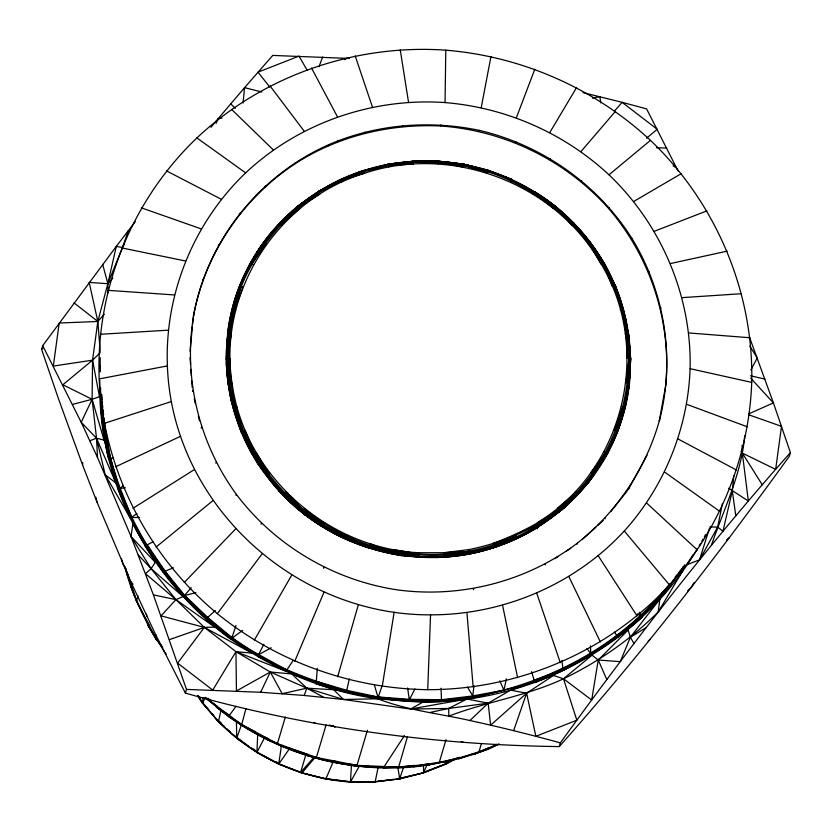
<?xml version="1.0" encoding="UTF-8"?>
<svg xmlns="http://www.w3.org/2000/svg" width="832" height="832" viewBox="0 0 832 832"><rect width="100%" height="100%" fill="white"/><g stroke="black" fill="none" stroke-linecap="round" stroke-linejoin="round"><path stroke-width="1.25" d="M749.382 336.898L773.406 402.896L790.4 452.618L789.298 456.331C716.945 556.4 641.378 654.306 559.25 746.585C432.994 744.983 306.914 727.605 185.401 693.118L186.503 689.406L153.41 594.89L131.03 536.515L97.531 457.517L96.522 438.225L92.123 399.287L92.55 360.173L97.822 321.464L107.838 283.722L116.303 246.355L135.273 221.645M227.562 337.022C216.549 428.834 279.677 520.489 367.39 547.3L368.763 547.622C425.048 565.479 489.299 558.272 539.219 526.375L537.441 522.631C623.584 470.704 653.141 350.355 601.307 264.264C556.057 183.622 452.254 143.957 364.645 173.222L363.397 170.529C315.63 186.046 274.061 219.669 249.902 263.827L249.132 265.408C213.117 331.115 220.626 416.946 266.573 475.914C317.086 544.648 412.838 574.86 493.667 547.612L492.71 543.483C523.494 532.116 553.53 516.443 577.013 493.189C595.691 472.014 612.841 448.729 620.828 421.283M665.87 383.937C671.362 320.715 650.052 256.62 608.712 208.603C566.072 160.534 504.785 130.541 440.71 125.996C389.75 123.594 338.146 135.897 295.131 163.758C242.424 198.411 204.88 254.28 193.357 316.358L193.69 315.245C207.199 240.427 259.511 175.23 328.921 144.612C375.97 124.29 429.042 119.891 479.097 130.322C541.549 144.841 597.366 183.945 631.748 238.139C664.82 291.98 675.355 358.55 659.61 419.827L659.277 420.94L666.203 382.824M100.017 371.675L100.246 357.76M445.037 102.586C372.528 97.479 298.709 122.99 245.669 172.879C193.69 222.446 164.518 294.122 167.398 365.914C172.286 503.35 294.154 615.451 430.56 614.848C503.152 614.983 574.964 584.459 624.281 531.014C664.342 486.647 688.002 428.449 690.092 368.69C691.87 296.265 661.357 224.671 608.982 174.814C564.335 133.203 505.856 107.515 445.037 102.586L445.796 50.18C355.274 43.815 263.11 75.66 196.903 137.946C132.018 199.815 95.607 289.307 99.195 378.924C103.428 469.394 147.732 555.963 217.329 613.652C276.515 661.658 351.541 688.719 427.721 689.676C518.336 689.853 607.994 651.747 669.552 585.021C719.566 529.641 749.112 456.986 751.712 382.387C753.927 291.97 715.842 202.592 650.458 140.358C594.724 88.41 521.716 56.337 445.796 50.18M438.329 163.956L438.287 161.148L412.901 161.179L387.754 164.341L373.672 168.563M790.4 452.618C708.271 544.898 632.705 642.803 560.352 742.872C530.41 734.656 500.282 727.116 469.934 720.533C439.088 713.482 407.347 710.414 377.686 698.786C324.646 691.423 274.425 669.77 230.734 639.111C149.604 580.206 97.209 481.26 99.83 380.422M407.607 687.97L409.552 701.418C523.744 707.918 639.267 647.91 697.247 548.787M100.63 387.712C100.048 411.611 103.376 435.49 108.514 458.806L112.996 457.933M128.398 230.537L122.47 247.51L116.303 246.355L42.702 345.686L81.203 422.271L96.522 438.225L105.227 474.843L115.866 482.945L109.398 458.765L103.875 427.97L101.629 394.264M124.873 566.654C129.823 587.132 138.226 606.538 148.855 624.686L148.2 625.643L156.322 639.454L148.689 626.33L136.479 601.224L137.935 595.722M185.401 693.118L155.522 634.41L130.572 581.277L97.074 502.289L82.618 465.109L82.701 462.55M427.721 689.676L430.56 614.848M236.434 721.271L236.714 738.306L257.005 752.513L257.535 751.91M279.188 763.464L278.803 764.13L256.911 752.534L257.712 734.438M227.51 374.213L226.325 365.31L226.741 356.366M226.98 351.25L227.562 338.468M227.739 334.63L229.913 322.078M629.429 374.067L629.782 366.402M630.25 356.179C629.065 282.693 582.317 211.578 515.008 181.938M227.708 334.537L228.249 330.47M351.468 765.211L350.438 782.059C300.986 778.669 253.209 756.954 218.452 721.562L221.052 710.237M418.631 557.045L419.026 552.75C327.205 548.444 244.161 474.708 232.055 383.063C217.599 292.75 277.43 199.576 364.645 173.222C291.668 192.847 235.352 259.418 227.51 334.547L231.348 334.246C222.342 378.685 236.33 424.455 258.076 463.081M424.289 556.993C506.501 561.652 588.411 509.163 617.5 431.818L617.365 431.486C646.63 356.907 624.686 265.585 563.264 213.897M265.585 473.918L257.65 463.642L241.623 432.245C230.537 400.972 223.205 367.297 228.977 334.131C233.449 301.652 244.93 269.329 266.396 244.119L263.713 242.684C233.906 282.942 222.456 334.87 228.228 384.259L232.055 383.063M536.765 527.717L564.73 507.562L579.748 491.722M629.429 377.926L630.635 358.79L629.356 345.987M237.068 407.087L233.927 408.221C259.969 508.487 368.389 573.154 469.196 553.384C551.314 538.231 620.828 467.47 629.408 383.646L630.635 358.79L628.68 333.934L625.31 333.642M444.018 557.003L444.09 556.161L469.165 553.842L468.655 549.609C509.194 541.59 548.153 523.328 577.554 493.938L575.338 491.452M493.667 547.612C533.447 534.539 568.88 509.174 593.715 475.415L592.821 474.105C632.362 420.898 640.266 346.84 615.368 285.688L612.248 286.374C593.05 231.036 544.606 188.791 489.528 170.893L488.228 170.31C458.962 161.928 427.783 158.059 397.613 163.405M228.977 334.131L227.271 358.925L228.821 383.822M441.043 688.21L441.542 701.626C398.923 702.874 356.065 696.727 315.505 683.592L316.337 681.294L317.262 668.356M228.103 334.235L226.283 359.403L230.131 358.654C229.133 400.109 244.15 441.189 267.082 475.259L266.573 475.914M538.117 523.702C628.43 469.55 656.001 342.909 598.842 255.112M231.92 310.076L234.447 309.962L243.038 286.936L241.311 286.385C231.254 317.47 225.181 350.709 230.807 383.261M305.729 755.186L300.602 772.418L325.874 779.054L325.936 778.222M607.599 453.118L607.017 454.366L604.022 451.911M322.618 759.314L322.566 759.918C367.266 770.349 415.459 771.992 459.378 757.286L458.723 758.794L473.907 754.229L488.218 749.091L498.43 744.193M629.034 383.219L628.285 382.918L630.5 358.53L628.316 333.622M190.07 351.218L192.39 326.685M192.629 324.106L193.242 317.647M193.69 315.245C183.03 377.697 199.014 443.248 236.34 494.333C274.986 545.636 333.726 580.289 397.186 589.857C460.491 598.437 526.386 581.724 577.387 543.109C616.99 511.888 646.11 468.447 659.61 419.827M709.862 526.958L717.694 527.062L722.946 531.274L732.316 490.849L733.793 475.55M243.058 103.022L244.577 87.641L272.75 55.422L349.44 58.448M186.503 689.406L260.645 692.266L304.2 695.469L343.418 699.483L377.686 698.786L381.992 686.067M628.285 382.918L627.234 382.658L629.928 358.311L627.567 333.528M344.302 178.63C380.931 160.524 423.665 157.997 463.559 164.185L463.112 166.993C375.877 146.162 277.514 194.844 243.62 278.346M230.1 334.142L227.271 358.925L229.684 383.531M637.468 613.787L642.294 617.105C618.821 638.352 591.791 655.086 563.982 669.999C535.413 684.133 503.745 689.707 473.21 698.017L472.774 695.926L473.97 685.776M681.106 569.993L662.99 593.767L641.576 616.574L617.126 636.397L591.469 654.524L563.451 669.157L534.56 681.886L510.63 690.123L488.166 703.175L466.96 699.005L448.708 708.458L448.802 716.144C486.47 701.678 526.833 696.01 563.482 678.766C598.562 661.877 630.687 639.402 658.268 611.915L659.849 599.05L627.806 629.273L630.375 637.218L633.953 643.552M413.733 766.823L414.315 765.357C344.178 774.904 271.398 750.724 216.382 707.106L216.83 706.046L206.7 698.63M471.879 553.155L469.165 553.842M711.381 545.303C723.84 509.174 741.447 474.261 744.723 435.625M315.276 757.255L301.85 773.063L278.741 764.171L281.33 746.19M446.815 761.197L446.326 763.922L423.478 772.876L399.485 778.877L399.1 778.107M323.773 697.33L306.821 688.168L270.286 672.017L235.966 651.664L204.35 627.401L175.926 599.612L151.102 568.682L131.03 536.515L132.912 523.692C156.291 568.963 190.33 608.223 230.734 639.111L242.674 630.386M203.164 697.809L202.426 703.092L218.452 721.739L236.839 738.317L237.494 737.807M436.862 557.7L436.966 557.014M155.979 638.113L164.268 651.539M382.273 686.317L394.15 612.154M628.368 629.782L598.25 660.005L591.687 700.024L563.482 678.766L552.51 675.22L534.955 682.614L531.544 671.632M617.5 431.818L624.998 408.117L629.408 383.646L630.635 358.79L627.224 358.051C628.274 291.335 591.562 225.753 534.227 191.516L532.688 193.752M481.208 107.754L490.942 56.638M337.47 762.559L337.563 763.194L338.052 761.696L322.566 759.918C294.008 752.534 266.438 741.125 241.509 725.296L245.95 708.552M382.595 767.26L383.448 767.738L404.383 735.717M367.442 766.532L367.817 767.198L368.316 765.846L352.643 765.617L352.404 764.962L356.158 765.346M368.368 781.882L375.149 782.018L378.009 767.884M722.415 503.568L717.694 527.062L699.546 559.842L687.118 564.647L692.796 554.986M619.185 298.438L615.368 285.688M267.166 475.966C298.584 519.605 349.014 547.227 401.648 555.703L401.804 554.986C333.008 542.09 269.402 497.453 242.902 431.35L245.107 430.331L254.436 453.409L267.79 474.594L267.082 475.259M349.284 678.922L346.31 692.37M506.397 678.839L503.911 690.206L504.41 691.662M233.043 308.37L235.602 297.159L241.114 284.222M623.938 409.313L621.098 421.772L617.084 431.184M626.215 399.35L628.774 388.128L629.106 383.032L628.67 387.722M236.049 706.254L228.644 716.394L241.457 724.36L282.048 746.221L308.162 754.551L307.767 755.82L307.965 755.258M501.062 176.072L489.528 170.893L511.95 179.514L510.671 182M398.434 767.811L407.326 737.173M337.646 676.79L358.415 604.521M282.298 745.347L282.069 746.502L282.516 746.023L304.325 753.938M552.874 675.854L526.614 693.233L490.63 725.161L488.166 703.175L448.708 708.458L410.488 709.072L343.418 699.483L333.746 689.728L333.944 689.062L291.762 673.951L270.286 672.017L236.434 691.007L235.966 651.664L252.127 653.151L215.831 627.068L204.35 627.401L161.044 615.846L175.926 599.612L183.83 596.232L191.225 587.714M82.618 465.109L58.625 399.183L41.6 349.388L42.702 345.686M202.977 280.03L203.31 278.918M218.431 245.752L218.764 244.639M239.325 214.427L239.658 213.314M192.473 391.394L192.806 390.281M265.117 186.857L265.439 185.744M233.345 309.816C248.414 244.66 300.768 191.766 363.667 170.893M201.23 428.158L201.562 427.045M295.131 163.758L295.464 162.646M162.656 647.566L155.865 638.81L155.106 636.917L155.823 634.494M215.862 463.143L216.195 462.03M328.598 145.725L328.921 144.612M337.397 142.074L337.73 140.962M236.007 495.446L236.34 494.333M364.645 133.234L364.978 132.122M261.123 524.222L261.456 523.11M402.345 126.599L402.667 125.486M440.71 125.996L441.043 124.883M323.596 568.35L323.929 567.237M322.681 759.689L277.43 743.621L285.334 717.028M478.764 131.435L479.097 130.322M307.83 755.581L316.389 757.484L326.092 724.849M515.507 142.782L515.84 141.669M367.39 730.319L356.97 765.367L352.851 765.409L353.101 764.618L337.73 762.975M550.004 159.744L550.326 158.631M581.339 181.875L581.672 180.762M473.346 589.763L473.678 588.65M398.809 767.614L429.426 764.764L439.192 762.642L446.025 739.679M608.712 208.603L609.045 207.49M481.416 743.642L478.899 752.097L473.273 754.478L488.218 749.091L488.28 747.999L473.907 754.229L474.105 753.376L459.306 758.566L443.924 762.299L442.811 761.675M631.415 239.252L631.748 238.139M545.21 564.855L545.542 563.742M648.866 273L649.199 271.887M577.054 544.222L577.387 543.109M660.598 308.994L660.93 307.882M605.051 518.804L605.384 517.691M666.318 346.289L666.65 345.176M628.794 488.145L628.462 489.258L647.026 455.239M559.25 746.585L560.352 742.872M368.763 547.622L370.001 543.67C401.305 557.128 435.916 556.722 469.196 553.384M367.255 547.747L345.28 537.867L346.694 534.706M699.546 559.842L709.478 528.174M488.228 170.31L487.354 173.035C455.874 160.066 421.148 159.9 387.878 164.299L413.046 161.294L413.4 163.998L388.315 165.454L364.031 171.631L340.517 180.367L339.778 179.785L317.699 191.807L319.914 194.074L298.74 207.21L280.238 223.86L279.115 223.558M232.502 309.826L240.354 286.208L241.311 286.385M681.148 570.014L663.863 594.35L662.99 593.767C627.37 631.987 583.97 664.144 533.874 680.316C498.233 693.711 460.418 700.887 422.354 701.709L422.396 702.406L410.488 709.072L466.96 699.005C384.488 708.261 298.678 687.638 231.93 637.676L235.986 625.518M301.87 773.011L325.874 778.71L333.601 779.657M374.941 781.664L399.62 778.95L403.79 766.594M617.365 431.486L616.845 431.028L624.634 407.628L621.691 406.494M236.08 296.91L239.699 286.198L240.354 286.208M616.845 431.028L615.992 430.518L623.906 407.233M513.625 730.652L526.614 693.233L510.63 690.123M236.714 738.14L241.467 724.849M304.2 695.469L306.821 688.168L291.762 673.951M318.999 66.747L322.639 57.013M622.887 406.838L614.318 429.77L615.992 430.518M268.154 740.189L268.486 738.826L254.498 732.794L254.966 731.588L241.342 724.953M516.35 117.801L534.81 69.191M344.968 538.678L345.28 537.867M108.046 292.791L107.838 283.722L122.47 247.51M659.849 599.05L630.375 637.218L620.256 661.658L598.25 660.005L592.03 655.169L586.966 648.523M294.736 661.284L324.033 592.103M334.121 779.906L325.853 778.991L333.466 761.103M615.586 434.71L607.558 453.523L588.578 482.414L582.39 488.935M305.25 514.54L305.011 515.081L283.504 494.385L285.875 491.899L303.129 510.089L323.398 525.065L322.546 526.708L302.006 511.68L284.138 493.636M427.211 764.473L423.478 772.876L396.739 778.918M216.102 123.292L218.213 118.602L244.577 87.641L261.862 92.03M101.847 399.443L101.556 396.854L99.476 396.666L92.123 399.287L81.203 422.271L97.531 457.517M260.645 692.266L270.286 672.017L282.173 693.69L306.821 688.168L333.746 689.728M472.992 697.081C430.778 702.655 388.066 700.731 346.518 691.465C316.181 681.689 286.177 670.738 257.67 656.375L263.848 644.29M293.166 660.431L285.979 671.237L235.966 651.664L212.753 690.092L177.622 663.125L204.35 627.401L252.127 653.151M448.178 760.313L446.451 763.755L423.29 772.824M301.798 512.106L304.294 508.612C336.034 536.037 377.437 551.346 418.766 556.202M316.337 681.294L346.788 690.321L377.894 696.946L409.573 699.306L414.918 688.958M256.932 752.367L264.742 737.391M750.922 369.876L757.266 357.978L749.767 346.081M123.094 246.376L124.342 244.109M693.888 582.764L691.382 587.288L687.638 590.876M249.319 265.075L258.274 251.503M359.31 766.137L350.501 781.914L325.926 778.908M701.865 541.289L703.092 539.084M704.319 536.879L705.557 534.674M254.374 640.099L291.699 575.13M279.063 491.369L279.386 490.828M323.398 525.065L324.667 522.954M152.942 541.84L144.976 545.979L155.667 561.746L151.102 568.682L145.486 573.685L175.926 599.612L215.342 627.578M549.786 132.538L576.555 87.578M658.268 611.915L683.342 569.764L681.897 568.953L683.249 566.748M205.764 697.351L202.415 702.894L218.618 721.77L219.388 721.365L221.291 723.102M699.275 545.615L700.627 543.494M593.424 474.76L606.892 454.012M260.385 248.29L262.496 245.086M264.607 241.873L268.122 236.517L276.068 228.134M283.036 495.082L283.504 494.385M161.938 646.36L155.106 636.917L136.5 600.548L131.05 587.122L131.758 586.217L126.443 572.749L127.026 571.875M249.902 263.827L251.701 264.035C269.006 236.122 290.69 210.049 319.218 193.097M385.039 165.038L363.397 170.529L339.778 179.785M250.172 263.671L264.43 242.954M681.897 568.953L684.746 564.834M278.772 764.015L289.9 748.093M250.796 263.744L265.366 243.454M592.821 474.105L591.968 473.346L606.403 453.492M605.602 452.868L590.959 472.586L591.968 473.346M217.329 613.652L262.028 553.946M610.698 511.67L627.661 490.277M320.154 190.476L308.558 199.129M533.874 680.316C586.591 661.014 634.566 628.16 669.479 583.991M675.272 576.971L676.926 574.974M678.59 572.967L681.065 569.962M210.943 127.306L218.213 118.602L221.946 117.967M580.861 151.663L615.358 111.457M614.432 111.134L622.097 102.315L646.599 108.888L678.08 170.934M438.287 161.148L463.559 164.185L488.176 170.466L511.857 179.577M41.6 349.388L43.233 347.526M300.602 772.418L314.319 756.881M100.214 351.395L97.822 321.464L89.18 282.402L107.838 283.722L112.819 278.179M100.318 352.643L92.55 360.173L53.342 366.07L59.197 323.034L97.822 321.464L104.343 314.194M284.898 218.816L291.97 211.37L296.119 208.312M561.766 509.954L565.344 506.178M184.34 582.442L235.602 528.944M577.013 493.189C542.693 529.443 494.125 552.76 444.09 555.173L444.09 556.161M206.159 618.821L215.332 610.49M469.934 720.533L488.166 703.175M279.583 223.517L297.586 206.398L318.084 191.849M258.19 655.585C193.357 618.758 145.569 557.575 118.102 488.925L120.245 488.353L123.084 485.711M582.66 539.136L595.722 527.28M597.584 525.585L603.179 520.499M648.19 641.108L650.104 639.361M573.872 223.111L571.48 224.806C544.43 191.994 504.161 173.836 463.559 164.185L488.176 170.466M726.554 539.968L729.394 537.545M280.238 223.86L281.081 224.463L299.946 208.478L297.378 206.482L319.966 190.715L330.398 185.536M233.345 408.72L233.927 408.221M241.623 432.245L242.902 431.35M576.243 492.326L557.409 508.227L559.541 511.711L539.063 525.606M646.526 138.216L657.238 129.272L622.097 102.315L582.92 92.612M608.982 174.814L650.458 140.358M267.79 474.594L269.703 473.075M592.03 655.169L563.482 678.766L576.846 720.221L535.85 736.299L526.614 693.233M156.042 547.092L212.94 500.625M573.633 223.07L555.121 206.086L553.062 208.094C521.279 180.679 479.835 165.454 438.381 161.252M299.229 206.014L304.408 202.186M137.01 513.656L130.281 518.034L105.227 474.843M344.812 59.727L346.892 58.282M587.652 243.63L590.335 242.278M278.803 764.13L257.005 752.513M318.583 192.317L297.586 206.398L291.97 211.37M554.767 558.667L557.95 556.598M566.446 551.096L570.69 548.35M538.668 524.732L559.478 511.285L564.616 506.969L564.73 507.562M132.985 508.29L194.47 469.539M630.375 637.218L646.11 627.65M163.124 572.083L173.43 567.798M633.589 201.542L681.169 173.711M89.866 440.731L96.522 438.225L104.853 440.284C124.623 528.32 178.974 610.397 258.804 654.586L271.18 647.774M446.93 763.027L453.69 759.346M445.422 763.204L446.108 763.88L455.135 758.95M455.374 758.992L446.108 763.88M414.846 161.803L419.952 161.169M255.33 732.763L254.498 732.794M115.617 466.773L180.554 436.29M487.531 749.351L499.283 744.037M748.779 413.868L773.406 402.896L750.662 378.134M496.579 744.37C461.406 761.176 422.042 766.23 383.448 767.738M369.626 544.877C417.217 559.822 471.182 557.586 516.298 535.59L517.14 538.408M340.517 180.367L341.037 181.199L364.031 171.631M443.924 762.299L444.454 762.081L439.192 762.642M197.444 695.552L202.426 703.092L203.497 702.863M424.247 772.086L444.61 764.109M654.202 231.317L706.909 210.881M493.532 546.343L517.036 537.607M493.272 545.282L516.734 536.692M450.018 162.937L455.114 163.197M493.667 547.154L505.398 543.015M169.478 639.61L204.35 627.401M104.281 423.374L171.475 401.523M402.376 778.118L399.485 778.877M351.25 175.188L361.213 172.245M72.582 404.394L92.123 399.287L104.083 440.315M147.285 544.866L164.944 570.918L184.673 595.546L195.863 592.634M375.045 781.945L399.724 778.794L423.592 772.72L423.509 764.951M670.436 263.557L727.178 251.139M620.287 309.629L623.574 309.473M429.853 712.504L448.708 708.458M592.342 98.134L599.83 96.658L600.87 102.908M99.195 378.924L167.398 365.914M414.159 766.615L429.614 763.693L428.948 764.972L427.97 764.327M409.573 699.306L441.324 699.764L472.774 695.926L503.911 690.206L499.834 680.815M388.7 164.705L386.152 165.069L388.627 164.83M391.248 164.33L395.075 163.779M468.655 549.609L443.955 552.708L419.026 552.75M377.499 781.342L381.347 780.853M383.916 780.53L387.764 780.052M390.333 779.73L394.181 779.241M100.329 388.014C100.838 422.323 108.597 456.196 120.245 488.353L125.31 487.77M387.878 164.299L413.171 161.886M388.066 164.684L388.315 165.454L413.286 162.822M119.09 488.706L110.531 458.588L105.092 427.856L102.835 427.97M681.959 297.648L741.562 293.706M100.454 334.287L168.407 330.158M444.09 555.173L444.038 553.966L469.134 552.552M468.988 551.45L443.955 552.708L444.038 553.966M368.087 767L399.038 767.021M402.334 736.518L404.882 736.476M139.568 517.452L131.768 517.504L120.245 488.353M372.351 781.664L350.438 782.059M350.376 781.986L375.232 781.872M236.839 738.317L240.084 740.511M656.458 147.753L666.786 148.044M383.687 766.49L356.97 765.367L316.389 757.484M371.228 766.709L375.014 766.896M419.838 161.231L429.894 161.803M442.468 162.51L444.985 162.656M401.648 555.703L407.94 556.067M410.457 556.202L419.255 556.702M108.046 290.337L174.481 294.954M688.553 332.925L749.788 337.74M377.686 698.786L409.552 701.418M418.86 555.204L393.682 552.666L369.262 546.031M438.381 162.791L463.403 165.339L487.708 171.922M361.171 765.877L363.678 766.137M438.391 161.845L463.518 164.57L487.989 171.028M336.17 779.969L347.755 781.383M627.234 382.658L626.018 382.46L629.013 358.145L626.527 333.528M418.954 554.008L394.243 549.723L393.39 553.966L368.961 546.978M214.885 717.413L218.618 721.77M121.805 247.926L185.505 260.978M234.447 309.962L235.664 310.211M153.41 594.89L175.926 599.612M690.092 368.69L751.712 382.387M750.454 375.814L764.941 379.049M455.042 163.228L459.961 164.362M463.528 164.226L488.207 170.851M310.409 755.934L314.07 756.943M316.514 757.619L320.174 758.638M461.157 741.624L463.58 742.3M306.821 688.168L343.418 699.483M329.16 725.036L335.265 726.929L332.966 725.785M748.821 414.814L781.518 426.338L775.663 469.373L742.342 453.107L741.125 451.006M141.471 207.875L201.271 228.904M489.445 171.184L511.95 179.514M686.535 404.258L747.271 426.795M280.155 764.358L300.747 772.283M268.081 739.887L277.43 743.621M271.024 740.813L277.919 743.943M280.218 744.983L282.516 746.023M313.602 722.446L315.9 723.497M251.701 264.035L253.334 264.794M92.123 399.287L62.858 384.769L92.55 360.173L99.476 396.666M673.088 165.901L676.478 167.596M166.67 170.976L221.447 199.347M677.966 438.932L736.58 470.08M275.766 761.634L278.044 762.85M278.949 763.89L257.223 752.294L250.869 747.833M258.804 654.586L286.645 669.885M244.504 726.315L242.341 725.026L241.509 725.296L228.852 716.768L204.963 697.59M246.667 727.605L248.83 728.894M250.994 730.184L254.249 732.118M728.655 488.228L748.342 501.041L742.342 453.107L742.071 445.338M521.986 184.87L526.23 187.574M528.351 188.937L530.473 190.289M540.02 196.394L544.263 199.108M546.385 200.46L550.618 203.174M241.457 724.36L229.164 715.26L216.382 707.106L220.73 709.706M555.121 206.086L551.668 203.653M324.012 524.035C288.579 502.445 259.823 469.186 243.953 430.83M533.322 192.764C568.724 214.438 597.449 247.593 613.382 285.969M229.809 716.581L231.889 717.985M533.863 191.984L554.736 206.253L573.113 223.413M205.494 697.715L229.164 715.26M253.313 748.935L255.424 750.422M248.747 746.335L233.282 734.666M664.55 472.046L719.815 511.41M550.67 203.122L534.227 191.516L554.736 206.253L572.364 224.016M196.903 137.946L245.669 172.879M322.91 525.938L302.474 510.983L284.97 492.773M207.896 698.162L209.903 699.702M74.006 302.858L97.822 321.464M662.033 593.008L662.99 593.767M231.93 637.676L207.667 617.302L184.673 595.546M281.081 224.463L282.017 225.254M211.921 702.499L213.845 704.132M183.165 596.69L151.102 568.682L138.33 555.027M224.671 726.856L217.256 719.69M226.585 728.593L230.412 732.066M575.775 225.867L582.39 233.719M646.526 502.934L697.33 549.973M230.693 103.844L235.373 108.306M231.577 109.418L273.447 150.03M617.843 637.125L614.515 632.112M131.03 536.515L155.022 562.078M202.977 703.071L208.853 709.914M212.212 713.825L213.897 715.78M624.281 531.014L669.552 585.021M130.572 581.277L133.047 584.251M269.672 86.934L258.014 72.176L299 56.108L307.226 70.366M591.906 246.043L599.05 255.289L602.649 262.153M270.036 85.946L304.242 131.227M164.705 652.142L166.213 654.16M148.689 626.33L148.2 625.643L155.106 636.917M589.472 242.455L603.647 263.203L614.349 285.698M136.479 601.224L136.999 601.994L131.591 587.943L125.757 568.766M590.054 242.185L604.25 263.286L615.046 285.605L623.21 309.223M131.05 587.122L131.591 587.943M198.006 695.573L201.562 700.929M197.59 695.604L202.613 703.144M598.218 555.734L637.021 615.878M126.443 572.749L127.005 573.612M563.982 669.999L562.879 668.106L561.881 660.462M742.342 453.107L762.258 484.806M126.214 569.317L122.876 563.961L121.555 559.031M467.511 687.086L472.774 695.926M588.63 242.954L601.307 264.264L604.136 263.13L615.046 285.605M268.694 473.834L256.048 452.442L252.668 454.906L242.091 431.839M311.501 67.995L337.47 116.854M341.037 181.199L341.588 182.26M609.263 274.737L615.274 286.166M568.859 576.607L600.361 641.94M515.767 534.446L516.298 535.59M598.25 660.005L606.83 679.598M96.522 438.225L115.866 482.945M639.288 612.238L640.723 615.815M577.554 493.938L577.803 494.634M536.598 526.521L537.399 528.861M536.765 593.237L560.3 662.698M355.191 55.921L372.466 107.182M127.421 573.071L136.5 600.548M623.48 311.927L625.82 319.28L626.496 324.376M241.426 432.765L230.87 399.651L229.528 389.47M374.234 684.476L377.894 696.946M588.411 481.822L588.578 482.414M102.679 264.378L107.838 283.722M388.315 165.454L388.71 167.097M194.23 398.746L195.395 403.645M198.307 415.906L199.482 420.805M95.867 497.234L97.074 502.289M502.57 605.29L517.618 677.747M146.411 613.985L146.9 616.533M397.842 767.437L399.724 778.794M400.254 49.941L408.554 102.388M732.316 490.849L735.79 515.882M626.829 326.914L627.172 329.462M628.514 339.633L629.023 343.45M227.843 376.761L228.353 380.578M228.852 384.384L229.195 386.932M102.149 402.022L102.731 407.191M103.033 409.77L103.615 414.939M103.917 417.518L105.092 427.856M466.939 612.539L473.138 686.806M190.102 357.687L190.559 364.166M190.923 369.356L191.381 375.835M191.745 381.025L192.202 387.504M590.45 645.892L590.803 653.63M101.525 394.358L101.556 396.854M100.152 365.425L100.194 371.696"/></g></svg>
